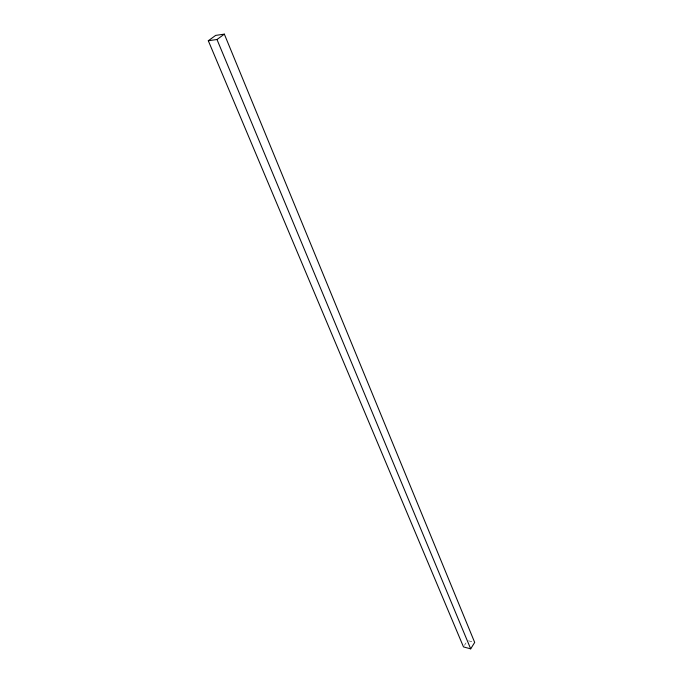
<?xml version="1.0" encoding="UTF-8"?>
<svg xmlns="http://www.w3.org/2000/svg" width="683" height="683" viewBox="0 0 683 683"><rect width="100%" height="100%" fill="white"/><g stroke="black" fill="none" stroke-linecap="round" stroke-linejoin="round"><path stroke-width="0.51" stroke-dasharray="3.42 2.56" d="M464.483 645.307L465.994 642.916M468.529 640.799L472.636 641.892"/><path stroke-width="1.02" d="M470.689 648.85L474.694 642.438L224.34 34.15L215.666 35.396L208.306 40.732L463.484 646.903L470.689 648.85L216.989 39.512L208.306 40.732M216.989 39.512L224.34 34.15"/></g></svg>
